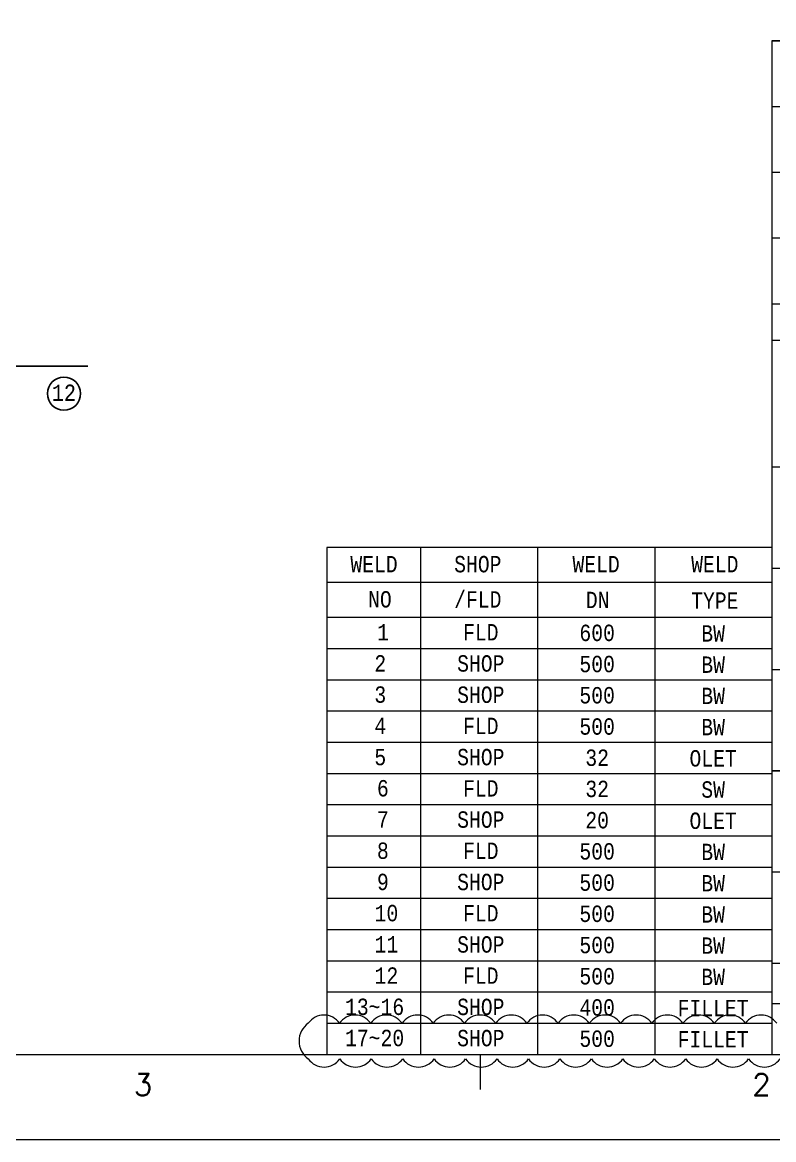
# Model space of a CAD drawing. Extents: x 0 to 841, y 0 to 594.
# Drawn here: x 553.6 to 677.3, y 0 to 184.1 of the extents above; entities that cross this region are included whole.
import ezdxf
from ezdxf.enums import TextEntityAlignment as Align

# ---------------------------------------------------------------- set-up
doc = ezdxf.new("R2010")
doc.units = 0
doc.header["$LTSCALE"] = 5
doc.header["$MEASUREMENT"] = 0
doc.layers.get('0').update_dxf_attribs({"lineweight": 9})
doc.layers.add('42', color=7, linetype='Continuous', lineweight=9)
doc.layers.add('FAB', color=2, linetype='Continuous')
doc.layers.add('SUPT', color=4, linetype='Continuous')
doc.styles.add('MONOTXT', font='monotxt.shx')
doc.styles.add('ROMANS', font='romans.shx')
doc.styles.add('TXT', font='monotxt.shx')

msp = doc.modelspace()

# ---------------------------------------------------------------- linework, layer by layer
at = {"color": 7, "linetype": 'Continuous', "lineweight": 0}
for p, q in [((677, 97.57), (603.71, 97.57)), ((603.71, 97.57), (603.71, 14)), ((619.14, 97.57), (619.14, 14)), ((638.43, 97.57), (638.43, 14)), ((657.71, 97.57), (657.71, 14)), ((677, 97.57), (677, 19.14)), ((677, 91.79), (603.71, 91.79)), ((677, 86), (603.71, 86)), ((677, 80.86), (603.71, 80.86)), ((677, 75.71), (603.71, 75.71)), ((677, 70.57), (603.71, 70.57)), ((677, 65.43), (603.71, 65.43)), ((677, 60.29), (603.71, 60.29)), ((677, 55.14), (603.71, 55.14)), ((677, 50), (603.71, 50)), ((677, 44.86), (603.71, 44.86)), ((677, 39.71), (603.71, 39.71)), ((677, 34.57), (603.71, 34.57)), ((677, 29.43), (603.71, 29.43)), ((677, 24.29), (603.71, 24.29)), ((677, 19.14), (603.71, 19.14))]:
    msp.add_line(p, q, dxfattribs=at)
at = {"layer": '42', "color": 3, "linetype": 'Continuous', "lineweight": 0}
for p, q in [((677, 181), (677, 14)), ((677, 181), (827, 181)), ((827, 131.66), (677, 131.66)), ((629.01, 8.28), (629.01, 14))]:
    msp.add_line(p, q, dxfattribs=at)
at = {"layer": '42', "color": 7, "linetype": 'Continuous', "lineweight": 0}
for p, q in [((827, 181), (677, 181)), ((827, 170.16), (677, 170.16)), ((827, 159.32), (677, 159.32)), ((827, 148.5), (677, 148.5)), ((827, 137.66), (677, 137.66)), ((677, 110.86), (827, 110.86)), ((677, 94.16), (827, 94.16)), ((677, 77.46), (827, 77.46)), ((827, 60.76), (677, 60.76)), ((677, 60.76), (827, 60.76)), ((827, 44.06), (677, 44.06)), ((827, 29.02), (677, 29.02)), ((827, 22.35), (677, 22.35))]:
    msp.add_line(p, q, dxfattribs=at)
at = {"layer": '42', "color": 3, "linetype": 'Continuous', "lineweight": 0}
for points in [[(0, 0), (841, 0), (841, 594), (0, 594)], [(35, 580), (827, 580), (827, 14), (35, 14)]]:
    msp.add_lwpolyline(points, close=True, dxfattribs=at)
at = {"layer": 'FAB'}
msp.add_line((564.34, 127.44), (508.71, 127.44), dxfattribs=at)
at = {"layer": 'FAB', "color": 2, "linetype": 'Continuous'}
msp.add_circle((560.42, 122.9), 2.73, dxfattribs=at)
at = {"layer": 'SUPT', "color": 1, "linetype": 'Continuous', "lineweight": 0, "flags": 128}
msp.add_lwpolyline([(677.8, 19.19, 0.520567), (672.66, 19.19, 0.520567), (667.52, 19.19, 0.520567), (662.37, 19.19, 0.520567), (657.23, 19.19, 0.520567), (652.09, 19.19, 0.520567), (646.94, 19.19, 0.520567), (641.8, 19.19, 0.520567), (636.66, 19.19, 0.520567), (631.52, 19.19, 0.520567), (626.37, 19.19, 0.520567), (621.23, 19.19, 0.520567), (616.09, 19.19, 0.520567), (610.94, 19.19, 0.520567), (605.8, 19.19, 0.520567), (600.66, 19.19, 0.520567), (600.66, 19.19, 0.520567), (600.66, 13.31, 0.520567), (600.66, 13.31, 0.520567), (605.84, 13.31, 0.520567), (611.02, 13.31, 0.520567), (616.2, 13.31, 0.520567), (621.38, 13.31, 0.520567), (626.56, 13.31, 0.520567), (631.74, 13.31, 0.520567), (636.92, 13.31, 0.520567), (642.1, 13.31, 0.520567), (647.28, 13.31, 0.520567), (652.46, 13.31, 0.520567), (657.64, 13.31, 0.520567), (662.82, 13.31, 0.520567), (668, 13.31, 0.520567), (673.18, 13.31, 0.520567), (678.36, 13.31, 0.520567)], format="xyb", dxfattribs=at)

# ---------------------------------------------------------------- texts
at = {"color": 7, "linetype": 'Continuous', "lineweight": 0, "style": 'MONOTXT', "width": 0.833325}
for s, p in [('WELD', (611.48, 94.81)), ('SHOP', (628.58, 94.81)), ('WELD', (648.06, 94.81)), ('WELD', (667.61, 94.81)), (' NO', (611.48, 89.02)), ('/FLD', (628.58, 89)), ('DN', (648.32, 88.91)), ('TYPE', (667.61, 88.81)), ('   1', (610.04, 83.6)), ('FLD', (629.07, 83.59)), ('600', (648.23, 83.49)), ('BW', (667.33, 83.4)), ('   2', (609.59, 78.46)), ('SHOP', (629.07, 78.45)), ('500', (648.23, 78.35)), ('BW', (667.33, 78.25)), ('   3', (609.59, 73.32)), ('SHOP', (629.07, 73.3)), ('500', (648.23, 73.21)), ('BW', (667.33, 73.11)), ('   4', (609.59, 68.18)), ('FLD', (629.07, 68.16)), ('500', (648.23, 68.06)), ('BW', (667.33, 67.97)), ('   5', (609.59, 63.03)), ('SHOP', (629.07, 63.02)), ('32', (648.23, 62.92)), ('OLET', (667.33, 62.82)), ('   6', (610.02, 57.89)), ('FLD', (629.07, 57.87)), ('32', (648.23, 57.78)), ('SW', (667.33, 57.68)), ('   7', (610.02, 52.75)), ('SHOP', (629.07, 52.73)), ('20', (648.23, 52.63)), ('OLET', (667.33, 52.54)), ('   8', (610.02, 47.6)), ('FLD', (629.07, 47.59)), ('500', (648.23, 47.49)), ('BW', (667.33, 47.4)), ('   9', (610.02, 42.46)), ('SHOP', (629.07, 42.45)), ('500', (648.23, 42.35)), ('BW', (667.33, 42.25)), ('  10', (611.58, 37.32)), ('FLD', (629.07, 37.3)), ('500', (648.23, 37.21)), ('BW', (667.33, 37.11)), ('  11', (611.58, 32.18)), ('SHOP', (629.07, 32.16)), ('500', (648.23, 32.06)), ('BW', (667.33, 31.97)), ('  12', (611.58, 27.03)), ('FLD', (629.07, 27.02)), ('500', (648.23, 26.92)), ('BW', (667.33, 26.82)), ('13~16', (611.58, 21.89)), ('SHOP', (629.07, 21.87)), ('400', (648.23, 21.78)), ('FILLET', (667.33, 21.68)), ('17~20', (611.58, 16.75)), ('SHOP', (629.07, 16.73)), ('500', (648.23, 16.63)), ('FILLET', (667.33, 16.54))]:
    msp.add_text(s, height=2.7, dxfattribs=at).set_placement(p, align=Align.MIDDLE_CENTER)
at = {"layer": '42', "color": 3, "linetype": 'Continuous', "lineweight": 0, "style": 'ROMANS', "width": 1.001426}
for s, p in [('3', (573.44, 9.06)), ('2', (675.29, 9.06))]:
    msp.add_text(s, height=3.58, dxfattribs=at).set_placement(p, align=Align.MIDDLE)
at = {"layer": 'FAB', "color": 2, "linetype": 'Continuous', "style": 'TXT', "width": 0.857082}
msp.add_text('12', height=2.688, dxfattribs=at).set_placement((560.4, 121.7), align=Align.CENTER)

doc.saveas('drawing.dxf')
